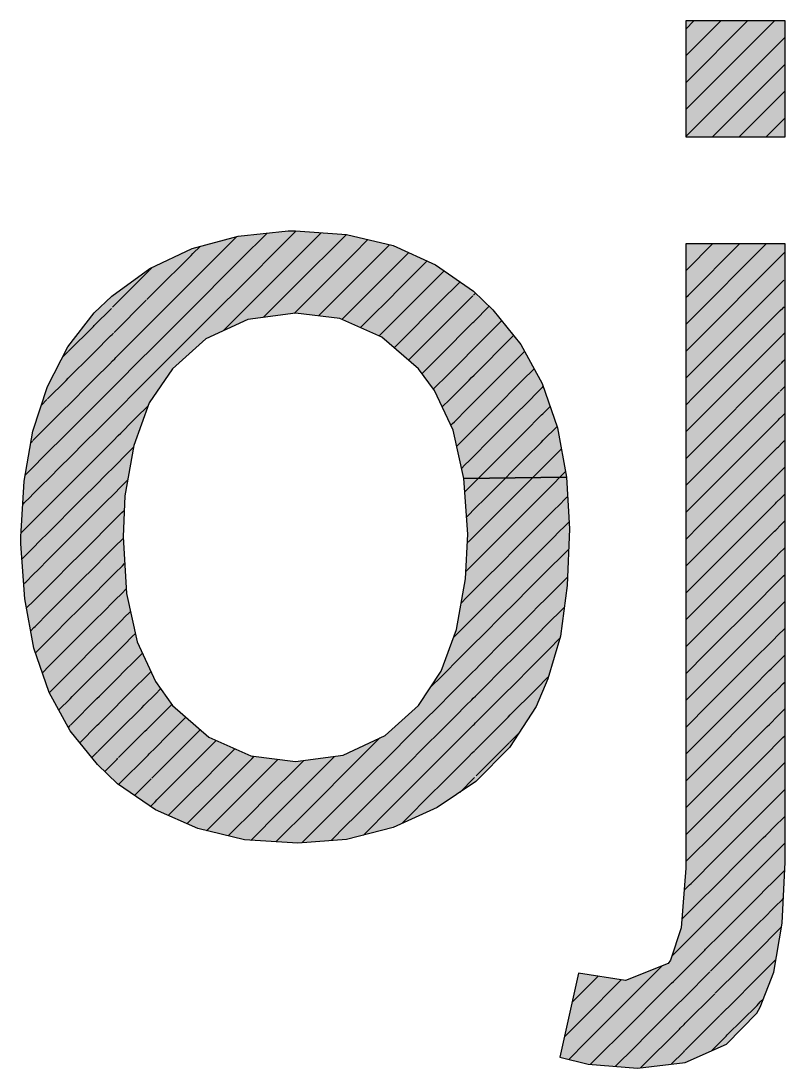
# Model space of a CAD drawing. Extents: x -15895 to 12929, y -2522 to 15173.
# Drawn here: x -8989.73 to -8979.67, y 11062.79 to 11076.58 of the extents above; entities that cross this region are included whole.
import ezdxf

# ---------------------------------------------------------------- set-up
doc = ezdxf.new("R2010")
doc.units = 0
doc.layers.add('MTH-CARIMBO-TXT1', color=1, linetype='Continuous')

msp = doc.modelspace()

# ---------------------------------------------------------------- linework, layer by layer
at = {"layer": 'MTH-CARIMBO-TXT1', "linetype": 'Continuous'}
for p, q in [((-8980.975, 11075.41), (-8979.807, 11076.577)), ((-8980.975, 11075.763), (-8980.161, 11076.577)), ((-8980.975, 11076.117), (-8980.515, 11076.577)), ((-8980.975, 11076.47), (-8980.868, 11076.577)), ((-8980.956, 11075.075), (-8979.667, 11076.364)), ((-8980.624, 11075.053), (-8979.667, 11076.01)), ((-8980.271, 11075.053), (-8979.667, 11075.656)), ((-8979.917, 11075.053), (-8979.667, 11075.303)), ((-8980.975, 11075.056), (-8980.956, 11075.075)), ((-8986.203, 11073.717), (-8986.115, 11073.805)), ((-8987.418, 11073.209), (-8986.886, 11073.741)), ((-8986.834, 11073.44), (-8986.489, 11073.785)), ((-8986.299, 11073.621), (-8986.203, 11073.717)), ((-8986.115, 11073.452), (-8985.776, 11073.79)), ((-8986.115, 11073.098), (-8985.445, 11073.768)), ((-8985.353, 11073.507), (-8985.16, 11073.699)), ((-8987.465, 11073.516), (-8987.371, 11073.609)), ((-8986.797, 11073.123), (-8986.299, 11073.621)), ((-8985.263, 11073.243), (-8984.876, 11073.63)), ((-8984.779, 11073.373), (-8984.626, 11073.526)), ((-8980.958, 11073.305), (-8980.622, 11073.641)), ((-8980.941, 11072.969), (-8980.269, 11073.641)), ((-8980.923, 11072.633), (-8979.915, 11073.641)), ((-8980.906, 11072.296), (-8979.676, 11073.527)), ((-8987.966, 11073.015), (-8987.489, 11073.491)), ((-8987.489, 11073.491), (-8987.465, 11073.516)), ((-8987.026, 11073.247), (-8986.834, 11073.44)), ((-8986.595, 11072.972), (-8986.174, 11073.392)), ((-8986.174, 11073.392), (-8986.115, 11073.452)), ((-8986.087, 11072.772), (-8985.473, 11073.386)), ((-8985.473, 11073.386), (-8985.353, 11073.507)), ((-8984.718, 11073.081), (-8984.383, 11073.416)), ((-8988.526, 11072.808), (-8988.037, 11073.297)), ((-8988.031, 11073.303), (-8987.997, 11073.338)), ((-8987.372, 11072.902), (-8987.026, 11073.247)), ((-8985.172, 11072.98), (-8984.872, 11073.28)), ((-8984.872, 11073.28), (-8984.779, 11073.373)), ((-8984.251, 11073.194), (-8984.157, 11073.288)), ((-8980.975, 11073.288), (-8980.958, 11073.305)), ((-8987.559, 11073.068), (-8987.418, 11073.209)), ((-8987.189, 11072.731), (-8986.797, 11073.123)), ((-8985.505, 11073.001), (-8985.263, 11073.243)), ((-8984.657, 11072.788), (-8984.307, 11073.139)), ((-8984.307, 11073.139), (-8984.271, 11073.174)), ((-8984.271, 11073.174), (-8984.251, 11073.194)), ((-8984.217, 11072.874), (-8983.948, 11073.144)), ((-8980.889, 11071.96), (-8979.704, 11073.145)), ((-8979.704, 11073.145), (-8979.685, 11073.164)), ((-8988.036, 11072.944), (-8987.966, 11073.015)), ((-8987.901, 11072.726), (-8987.559, 11073.068)), ((-8986.761, 11072.806), (-8986.595, 11072.972)), ((-8986.539, 11072.674), (-8986.145, 11073.068)), ((-8986.145, 11073.068), (-8986.115, 11073.098)), ((-8985.811, 11072.695), (-8985.505, 11073.001)), ((-8985.503, 11072.649), (-8985.172, 11072.98)), ((-8984.922, 11072.877), (-8984.718, 11073.081)), ((-8983.769, 11072.969), (-8983.743, 11072.995)), ((-8988.504, 11072.477), (-8988.081, 11072.9)), ((-8988.072, 11072.909), (-8988.036, 11072.944)), ((-8987.629, 11072.644), (-8987.372, 11072.902)), ((-8985.082, 11072.717), (-8984.922, 11072.877)), ((-8984.274, 11072.817), (-8984.217, 11072.874)), ((-8984.183, 11072.555), (-8983.778, 11072.96)), ((-8980.975, 11072.935), (-8980.941, 11072.969)), ((-8988.766, 11072.569), (-8988.54, 11072.794)), ((-8988.038, 11072.589), (-8987.901, 11072.726)), ((-8987.326, 11072.595), (-8987.189, 11072.731)), ((-8987.069, 11072.497), (-8986.761, 11072.806)), ((-8986.132, 11072.727), (-8986.116, 11072.743)), ((-8986.115, 11072.745), (-8986.087, 11072.772)), ((-8985.258, 11072.54), (-8985.082, 11072.717)), ((-8984.972, 11072.473), (-8984.657, 11072.788)), ((-8984.597, 11072.495), (-8984.376, 11072.716)), ((-8984.376, 11072.716), (-8984.274, 11072.817)), ((-8983.767, 11072.617), (-8983.563, 11072.821)), ((-8980.872, 11071.624), (-8979.732, 11072.764)), ((-8979.732, 11072.764), (-8979.699, 11072.797)), ((-8979.695, 11072.8), (-8979.68, 11072.815)), ((-8988.777, 11072.557), (-8988.766, 11072.569)), ((-8988.106, 11072.521), (-8988.038, 11072.589)), ((-8987.836, 11072.438), (-8987.629, 11072.644)), ((-8987.699, 11072.221), (-8987.326, 11072.595)), ((-8983.839, 11072.546), (-8983.791, 11072.594)), ((-8983.791, 11072.594), (-8983.779, 11072.606)), ((-8983.779, 11072.606), (-8983.767, 11072.617)), ((-8983.506, 11072.525), (-8983.4, 11072.631)), ((-8980.975, 11072.581), (-8980.923, 11072.633)), ((-8989.11, 11072.224), (-8988.777, 11072.557)), ((-8988.763, 11072.218), (-8988.551, 11072.43)), ((-8988.551, 11072.43), (-8988.529, 11072.451)), ((-8988.529, 11072.451), (-8988.512, 11072.468)), ((-8988.482, 11072.145), (-8988.124, 11072.503)), ((-8988.124, 11072.503), (-8988.106, 11072.521)), ((-8988.039, 11072.234), (-8987.836, 11072.438)), ((-8985.014, 11072.431), (-8984.992, 11072.453)), ((-8984.992, 11072.453), (-8984.972, 11072.473)), ((-8984.816, 11072.275), (-8984.597, 11072.495)), ((-8984.445, 11072.293), (-8984.278, 11072.46)), ((-8984.278, 11072.46), (-8984.183, 11072.555)), ((-8984.149, 11072.235), (-8983.839, 11072.546)), ((-8983.765, 11072.266), (-8983.525, 11072.506)), ((-8983.525, 11072.506), (-8983.506, 11072.525)), ((-8983.493, 11072.185), (-8983.242, 11072.435)), ((-8979.759, 11072.382), (-8979.712, 11072.43)), ((-8979.707, 11072.435), (-8979.686, 11072.456)), ((-8979.686, 11072.456), (-8979.672, 11072.47)), ((-8984.536, 11072.202), (-8984.445, 11072.293)), ((-8980.975, 11072.228), (-8980.906, 11072.296)), ((-8980.855, 11071.287), (-8979.759, 11072.382)), ((-8989.18, 11072.155), (-8989.114, 11072.22)), ((-8989.108, 11071.873), (-8988.799, 11072.182)), ((-8988.799, 11072.182), (-8988.763, 11072.218)), ((-8988.496, 11072.131), (-8988.482, 11072.145)), ((-8988.141, 11072.132), (-8988.039, 11072.234)), ((-8988.041, 11071.879), (-8987.77, 11072.15)), ((-8987.77, 11072.15), (-8987.699, 11072.221)), ((-8984.626, 11072.112), (-8984.536, 11072.202)), ((-8984.281, 11072.104), (-8984.149, 11072.235)), ((-8983.9, 11072.131), (-8983.81, 11072.221)), ((-8983.81, 11072.221), (-8983.787, 11072.244)), ((-8983.787, 11072.244), (-8983.765, 11072.266)), ((-8983.538, 11072.14), (-8983.493, 11072.185)), ((-8983.48, 11071.844), (-8983.153, 11072.171)), ((-8983.153, 11072.171), (-8983.143, 11072.181)), ((-8983.143, 11072.181), (-8983.098, 11072.226)), ((-8988.76, 11071.867), (-8988.562, 11072.065)), ((-8988.562, 11072.065), (-8988.525, 11072.102)), ((-8988.525, 11072.102), (-8988.496, 11072.131)), ((-8988.461, 11071.813), (-8988.168, 11072.106)), ((-8988.168, 11072.106), (-8988.141, 11072.132)), ((-8984.448, 11071.936), (-8984.281, 11072.104)), ((-8984.115, 11071.916), (-8983.9, 11072.131)), ((-8983.764, 11071.914), (-8983.538, 11072.14)), ((-8979.787, 11072.001), (-8979.726, 11072.063)), ((-8979.719, 11072.069), (-8979.692, 11072.097)), ((-8979.692, 11072.097), (-8979.674, 11072.115)), ((-8989.135, 11071.846), (-8989.108, 11071.873)), ((-8988.176, 11071.744), (-8988.041, 11071.879)), ((-8984.284, 11071.747), (-8984.115, 11071.916)), ((-8983.829, 11071.848), (-8983.796, 11071.882)), ((-8983.796, 11071.882), (-8983.764, 11071.914)), ((-8983.129, 11071.842), (-8982.972, 11071.998)), ((-8980.975, 11071.874), (-8980.889, 11071.96)), ((-8980.837, 11070.951), (-8979.787, 11072.001)), ((-8989.379, 11071.602), (-8989.135, 11071.846)), ((-8989.106, 11071.521), (-8988.82, 11071.807)), ((-8988.82, 11071.807), (-8988.76, 11071.867)), ((-8988.573, 11071.7), (-8988.521, 11071.752)), ((-8988.521, 11071.752), (-8988.481, 11071.793)), ((-8988.481, 11071.793), (-8988.461, 11071.813)), ((-8988.212, 11071.708), (-8988.176, 11071.744)), ((-8984.298, 11071.733), (-8984.284, 11071.747)), ((-8983.961, 11071.717), (-8983.829, 11071.848)), ((-8983.762, 11071.562), (-8983.551, 11071.773)), ((-8983.551, 11071.773), (-8983.48, 11071.844)), ((-8983.467, 11071.503), (-8983.163, 11071.807)), ((-8983.163, 11071.807), (-8983.129, 11071.842)), ((-8983.114, 11071.502), (-8982.866, 11071.751)), ((-8982.864, 11071.753), (-8982.852, 11071.765)), ((-8979.731, 11071.704), (-8979.697, 11071.738)), ((-8979.697, 11071.738), (-8979.675, 11071.759)), ((-8988.758, 11071.516), (-8988.573, 11071.7)), ((-8988.439, 11071.481), (-8988.212, 11071.708)), ((-8984.182, 11071.496), (-8984.081, 11071.596)), ((-8984.081, 11071.596), (-8983.961, 11071.717)), ((-8980.975, 11071.521), (-8980.872, 11071.624)), ((-8980.82, 11070.614), (-8979.815, 11071.62)), ((-8979.815, 11071.62), (-8979.739, 11071.696)), ((-8989.46, 11071.52), (-8989.389, 11071.592)), ((-8989.377, 11071.251), (-8989.155, 11071.472)), ((-8989.155, 11071.472), (-8989.106, 11071.521)), ((-8988.841, 11071.432), (-8988.758, 11071.516)), ((-8988.517, 11071.403), (-8988.465, 11071.455)), ((-8988.465, 11071.455), (-8988.439, 11071.481)), ((-8988.211, 11071.355), (-8988.056, 11071.51)), ((-8984.021, 11071.302), (-8983.849, 11071.475)), ((-8983.849, 11071.475), (-8983.804, 11071.52)), ((-8983.804, 11071.52), (-8983.762, 11071.562)), ((-8983.564, 11071.406), (-8983.467, 11071.503)), ((-8983.174, 11071.443), (-8983.114, 11071.502)), ((-8982.857, 11071.406), (-8982.761, 11071.502)), ((-8989.104, 11071.17), (-8988.841, 11071.432)), ((-8988.755, 11071.165), (-8988.584, 11071.336)), ((-8988.584, 11071.336), (-8988.517, 11071.403)), ((-8988.255, 11071.311), (-8988.211, 11071.355)), ((-8983.761, 11071.21), (-8983.564, 11071.406)), ((-8983.454, 11071.162), (-8983.174, 11071.443)), ((-8983.1, 11071.163), (-8982.873, 11071.39)), ((-8982.873, 11071.39), (-8982.857, 11071.406)), ((-8979.843, 11071.238), (-8979.753, 11071.328)), ((-8979.753, 11071.328), (-8979.743, 11071.338)), ((-8979.743, 11071.338), (-8979.703, 11071.379)), ((-8979.703, 11071.379), (-8979.677, 11071.404)), ((-8989.573, 11071.054), (-8989.408, 11071.219)), ((-8989.408, 11071.219), (-8989.377, 11071.251)), ((-8988.417, 11071.149), (-8988.255, 11071.311)), ((-8984.068, 11071.255), (-8984.047, 11071.277)), ((-8984.047, 11071.277), (-8984.021, 11071.302)), ((-8983.812, 11071.158), (-8983.761, 11071.21)), ((-8982.851, 11071.059), (-8982.67, 11071.24)), ((-8980.975, 11071.167), (-8980.855, 11071.287)), ((-8980.803, 11070.278), (-8979.843, 11071.238)), ((-8989.599, 11071.028), (-8989.58, 11071.047)), ((-8989.375, 11070.899), (-8989.175, 11071.099)), ((-8989.175, 11071.099), (-8989.104, 11071.17)), ((-8989.102, 11070.818), (-8988.863, 11071.057)), ((-8988.863, 11071.057), (-8988.755, 11071.165)), ((-8988.595, 11070.971), (-8988.513, 11071.053)), ((-8988.513, 11071.053), (-8988.449, 11071.118)), ((-8988.449, 11071.118), (-8988.417, 11071.149)), ((-8983.991, 11070.98), (-8983.868, 11071.103)), ((-8983.868, 11071.103), (-8983.812, 11071.158)), ((-8983.578, 11071.039), (-8983.454, 11071.162)), ((-8983.441, 11070.822), (-8983.184, 11071.079)), ((-8983.184, 11071.079), (-8983.1, 11071.163)), ((-8982.88, 11071.03), (-8982.851, 11071.059)), ((-8979.708, 11071.019), (-8979.678, 11071.049)), ((-8979.678, 11071.049), (-8979.667, 11071.06)), ((-8988.752, 11070.814), (-8988.595, 11070.971)), ((-8988.396, 11070.817), (-8988.299, 11070.914)), ((-8988.299, 11070.914), (-8988.248, 11070.965)), ((-8983.759, 11070.858), (-8983.578, 11071.039)), ((-8983.086, 11070.824), (-8982.88, 11071.03)), ((-8982.659, 11070.897), (-8982.612, 11070.944)), ((-8980.975, 11070.813), (-8980.837, 11070.951)), ((-8979.871, 11070.857), (-8979.766, 11070.961)), ((-8979.766, 11070.961), (-8979.755, 11070.973)), ((-8979.755, 11070.973), (-8979.708, 11071.019)), ((-8989.571, 11070.702), (-8989.427, 11070.846)), ((-8989.427, 11070.846), (-8989.375, 11070.899)), ((-8989.195, 11070.725), (-8989.102, 11070.818)), ((-8988.884, 11070.683), (-8988.752, 11070.814)), ((-8988.509, 11070.704), (-8988.433, 11070.78)), ((-8988.433, 11070.78), (-8988.396, 11070.817)), ((-8983.887, 11070.73), (-8983.821, 11070.796)), ((-8983.821, 11070.796), (-8983.759, 11070.858)), ((-8983.591, 11070.672), (-8983.441, 11070.822)), ((-8983.194, 11070.716), (-8983.086, 11070.824)), ((-8982.844, 11070.712), (-8982.676, 11070.88)), ((-8982.676, 11070.88), (-8982.659, 11070.897)), ((-8980.786, 11069.942), (-8979.871, 11070.857)), ((-8989.672, 11070.602), (-8989.597, 11070.676)), ((-8989.597, 11070.676), (-8989.571, 11070.702)), ((-8989.373, 11070.547), (-8989.195, 11070.725)), ((-8989.1, 11070.467), (-8988.884, 11070.683)), ((-8988.606, 11070.607), (-8988.509, 11070.704)), ((-8983.926, 11070.691), (-8983.887, 11070.73)), ((-8983.757, 11070.506), (-8983.591, 11070.672)), ((-8983.429, 11070.481), (-8983.194, 11070.716)), ((-8983.071, 11070.485), (-8982.887, 11070.669)), ((-8982.887, 11070.669), (-8982.844, 11070.712)), ((-8982.654, 11070.548), (-8982.557, 11070.645)), ((-8979.767, 11070.607), (-8979.714, 11070.66)), ((-8979.714, 11070.66), (-8979.68, 11070.694)), ((-8979.68, 11070.694), (-8979.667, 11070.707)), ((-8989.447, 11070.473), (-8989.373, 11070.547)), ((-8988.75, 11070.463), (-8988.606, 11070.607)), ((-8988.374, 11070.485), (-8988.342, 11070.517)), ((-8988.342, 11070.517), (-8988.326, 11070.534)), ((-8983.829, 11070.434), (-8983.757, 11070.506)), ((-8982.837, 11070.365), (-8982.691, 11070.512)), ((-8982.691, 11070.512), (-8982.654, 11070.548)), ((-8980.975, 11070.46), (-8980.82, 11070.614)), ((-8979.899, 11070.475), (-8979.78, 11070.594)), ((-8979.78, 11070.594), (-8979.767, 11070.607)), ((-8989.569, 11070.351), (-8989.447, 11070.473)), ((-8989.216, 11070.351), (-8989.1, 11070.467)), ((-8988.905, 11070.308), (-8988.75, 11070.463)), ((-8988.618, 11070.242), (-8988.505, 11070.354)), ((-8988.505, 11070.354), (-8988.417, 11070.443)), ((-8988.417, 11070.443), (-8988.374, 11070.485)), ((-8983.883, 11070.38), (-8983.829, 11070.434)), ((-8983.604, 11070.306), (-8983.429, 11070.481)), ((-8983.204, 11070.352), (-8983.071, 11070.485)), ((-8982.894, 11070.309), (-8982.837, 11070.365)), ((-8980.769, 11069.605), (-8979.899, 11070.475)), ((-8979.681, 11070.339), (-8979.667, 11070.353)), ((-8989.702, 11070.218), (-8989.684, 11070.236)), ((-8989.684, 11070.236), (-8989.615, 11070.305)), ((-8989.615, 11070.305), (-8989.569, 11070.351)), ((-8989.371, 11070.196), (-8989.216, 11070.351)), ((-8989.098, 11070.115), (-8988.905, 11070.308)), ((-8988.747, 11070.112), (-8988.618, 11070.242)), ((-8983.756, 11070.154), (-8983.604, 11070.306)), ((-8983.416, 11070.14), (-8983.204, 11070.352)), ((-8983.057, 11070.146), (-8982.894, 11070.309)), ((-8982.649, 11070.2), (-8982.555, 11070.294)), ((-8982.555, 11070.294), (-8982.542, 11070.307)), ((-8982.542, 11070.307), (-8982.53, 11070.319)), ((-8980.975, 11070.106), (-8980.803, 11070.278)), ((-8979.927, 11070.094), (-8979.793, 11070.227)), ((-8979.793, 11070.227), (-8979.779, 11070.242)), ((-8979.779, 11070.242), (-8979.72, 11070.301)), ((-8979.72, 11070.301), (-8979.681, 11070.339)), ((-8989.568, 11069.999), (-8989.466, 11070.1)), ((-8989.466, 11070.1), (-8989.371, 11070.196)), ((-8989.236, 11069.977), (-8989.098, 11070.115)), ((-8988.927, 11069.933), (-8988.747, 11070.112)), ((-8988.501, 11070.005), (-8988.401, 11070.105)), ((-8988.401, 11070.105), (-8988.371, 11070.134)), ((-8983.838, 11070.072), (-8983.756, 11070.154)), ((-8983.617, 11069.939), (-8983.416, 11070.14)), ((-8983.215, 11069.988), (-8983.057, 11070.146)), ((-8982.831, 11070.018), (-8982.705, 11070.144)), ((-8982.705, 11070.144), (-8982.649, 11070.2)), ((-8980.752, 11069.269), (-8979.927, 11070.094)), ((-8989.633, 11069.934), (-8989.568, 11069.999)), ((-8989.369, 11069.844), (-8989.236, 11069.977)), ((-8988.629, 11069.877), (-8988.501, 11070.005)), ((-8983.86, 11070.05), (-8983.838, 11070.072)), ((-8983.754, 11069.802), (-8983.617, 11069.939)), ((-8983.403, 11069.8), (-8983.215, 11069.988)), ((-8983.043, 11069.806), (-8982.901, 11069.948)), ((-8982.901, 11069.948), (-8982.831, 11070.018)), ((-8982.569, 11069.926), (-8982.541, 11069.955)), ((-8982.541, 11069.955), (-8982.511, 11069.984)), ((-8980.975, 11069.753), (-8980.786, 11069.942)), ((-8979.791, 11069.876), (-8979.725, 11069.942)), ((-8979.725, 11069.942), (-8979.683, 11069.984)), ((-8979.683, 11069.984), (-8979.667, 11070)), ((-8989.723, 11069.844), (-8989.683, 11069.884)), ((-8989.683, 11069.884), (-8989.633, 11069.934)), ((-8989.486, 11069.727), (-8989.369, 11069.844)), ((-8989.096, 11069.764), (-8988.927, 11069.933)), ((-8988.744, 11069.761), (-8988.629, 11069.877)), ((-8983.84, 11069.716), (-8983.754, 11069.802)), ((-8983.225, 11069.624), (-8983.043, 11069.806)), ((-8982.719, 11069.777), (-8982.645, 11069.851)), ((-8982.645, 11069.851), (-8982.569, 11069.926)), ((-8979.954, 11069.713), (-8979.807, 11069.86)), ((-8979.807, 11069.86), (-8979.791, 11069.876)), ((-8989.566, 11069.647), (-8989.486, 11069.727)), ((-8989.256, 11069.603), (-8989.096, 11069.764)), ((-8988.948, 11069.558), (-8988.744, 11069.761)), ((-8988.497, 11069.655), (-8988.386, 11069.766)), ((-8983.631, 11069.572), (-8983.403, 11069.8)), ((-8982.908, 11069.588), (-8982.824, 11069.671)), ((-8982.824, 11069.671), (-8982.719, 11069.777)), ((-8980.734, 11068.933), (-8979.954, 11069.713)), ((-8989.716, 11069.497), (-8989.681, 11069.532)), ((-8989.681, 11069.532), (-8989.65, 11069.563)), ((-8989.65, 11069.563), (-8989.566, 11069.647)), ((-8989.367, 11069.493), (-8989.256, 11069.603)), ((-8989.094, 11069.412), (-8988.948, 11069.558)), ((-8988.64, 11069.513), (-8988.497, 11069.655)), ((-8983.752, 11069.45), (-8983.631, 11069.572)), ((-8983.39, 11069.459), (-8983.225, 11069.624)), ((-8983.028, 11069.467), (-8982.908, 11069.588)), ((-8982.64, 11069.502), (-8982.583, 11069.558)), ((-8982.583, 11069.558), (-8982.539, 11069.603)), ((-8982.539, 11069.603), (-8982.517, 11069.625)), ((-8980.975, 11069.399), (-8980.769, 11069.605)), ((-8979.803, 11069.511), (-8979.731, 11069.583)), ((-8979.731, 11069.583), (-8979.684, 11069.629)), ((-8979.684, 11069.629), (-8979.667, 11069.646)), ((-8989.505, 11069.354), (-8989.367, 11069.493)), ((-8989.276, 11069.229), (-8989.094, 11069.412)), ((-8988.969, 11069.183), (-8988.742, 11069.41)), ((-8988.742, 11069.41), (-8988.64, 11069.513)), ((-8988.493, 11069.306), (-8988.395, 11069.404)), ((-8988.395, 11069.404), (-8988.365, 11069.434)), ((-8983.829, 11069.373), (-8983.752, 11069.45)), ((-8983.644, 11069.205), (-8983.39, 11069.459)), ((-8983.235, 11069.26), (-8983.028, 11069.467)), ((-8982.817, 11069.325), (-8982.733, 11069.409)), ((-8982.733, 11069.409), (-8982.64, 11069.502)), ((-8979.982, 11069.331), (-8979.821, 11069.493)), ((-8979.821, 11069.493), (-8979.803, 11069.511)), ((-8989.668, 11069.191), (-8989.564, 11069.295)), ((-8989.564, 11069.295), (-8989.505, 11069.354)), ((-8988.651, 11069.148), (-8988.493, 11069.306)), ((-8983.868, 11069.334), (-8983.829, 11069.373)), ((-8983.377, 11069.118), (-8983.235, 11069.26)), ((-8982.915, 11069.227), (-8982.817, 11069.325)), ((-8982.598, 11069.19), (-8982.537, 11069.252)), ((-8980.975, 11069.046), (-8980.752, 11069.269)), ((-8980.717, 11068.596), (-8979.982, 11069.331)), ((-8979.736, 11069.224), (-8979.686, 11069.274)), ((-8979.686, 11069.274), (-8979.667, 11069.292)), ((-8989.692, 11069.167), (-8989.679, 11069.18)), ((-8989.679, 11069.18), (-8989.668, 11069.191)), ((-8989.524, 11068.981), (-8989.365, 11069.141)), ((-8989.365, 11069.141), (-8989.276, 11069.229)), ((-8989.092, 11069.061), (-8988.969, 11069.183)), ((-8988.739, 11069.06), (-8988.651, 11069.148)), ((-8983.751, 11069.098), (-8983.644, 11069.205)), ((-8983.657, 11068.838), (-8983.377, 11069.118)), ((-8983.245, 11068.897), (-8983.014, 11069.128)), ((-8983.014, 11069.128), (-8982.915, 11069.227)), ((-8982.747, 11069.041), (-8982.635, 11069.153)), ((-8982.635, 11069.153), (-8982.598, 11069.19)), ((-8980.01, 11068.95), (-8979.834, 11069.126)), ((-8979.834, 11069.126), (-8979.815, 11069.145)), ((-8979.815, 11069.145), (-8979.736, 11069.224)), ((-8989.562, 11068.944), (-8989.524, 11068.981)), ((-8989.297, 11068.856), (-8989.092, 11069.061)), ((-8988.991, 11068.808), (-8988.739, 11069.06)), ((-8988.489, 11068.956), (-8988.403, 11069.042)), ((-8988.403, 11069.042), (-8988.345, 11069.1)), ((-8983.93, 11068.919), (-8983.861, 11068.988)), ((-8983.861, 11068.988), (-8983.818, 11069.031)), ((-8983.818, 11069.031), (-8983.751, 11069.098)), ((-8982.922, 11068.867), (-8982.811, 11068.978)), ((-8982.811, 11068.978), (-8982.747, 11069.041)), ((-8989.656, 11068.85), (-8989.562, 11068.944)), ((-8989.363, 11068.789), (-8989.297, 11068.856)), ((-8988.662, 11068.783), (-8988.489, 11068.956)), ((-8983.749, 11068.746), (-8983.657, 11068.838)), ((-8983.365, 11068.777), (-8983.245, 11068.897)), ((-8982.999, 11068.789), (-8982.922, 11068.867)), ((-8982.612, 11068.822), (-8982.574, 11068.86)), ((-8980.975, 11068.692), (-8980.734, 11068.933)), ((-8980.7, 11068.26), (-8980.01, 11068.95)), ((-8979.826, 11068.78), (-8979.742, 11068.864)), ((-8979.742, 11068.864), (-8979.687, 11068.919)), ((-8979.687, 11068.919), (-8979.667, 11068.939)), ((-8989.544, 11068.608), (-8989.363, 11068.789)), ((-8989.317, 11068.482), (-8989.089, 11068.709)), ((-8989.089, 11068.709), (-8988.991, 11068.808)), ((-8989.012, 11068.433), (-8988.737, 11068.709)), ((-8988.737, 11068.709), (-8988.662, 11068.783)), ((-8988.411, 11068.68), (-8988.356, 11068.736)), ((-8988.356, 11068.736), (-8988.307, 11068.785)), ((-8988.307, 11068.785), (-8988.288, 11068.803)), ((-8983.807, 11068.688), (-8983.749, 11068.746)), ((-8983.67, 11068.472), (-8983.365, 11068.777)), ((-8983.256, 11068.533), (-8982.999, 11068.789)), ((-8982.761, 11068.674), (-8982.63, 11068.804)), ((-8982.63, 11068.804), (-8982.612, 11068.822)), ((-8980.038, 11068.568), (-8979.848, 11068.759)), ((-8979.848, 11068.759), (-8979.826, 11068.78)), ((-8989.601, 11068.551), (-8989.56, 11068.592)), ((-8989.56, 11068.592), (-8989.544, 11068.608)), ((-8988.673, 11068.419), (-8988.485, 11068.607)), ((-8988.485, 11068.607), (-8988.411, 11068.68)), ((-8983.986, 11068.51), (-8983.844, 11068.651)), ((-8983.844, 11068.651), (-8983.807, 11068.688)), ((-8982.929, 11068.506), (-8982.804, 11068.631)), ((-8982.804, 11068.631), (-8982.761, 11068.674)), ((-8980.975, 11068.339), (-8980.717, 11068.596)), ((-8980.683, 11067.923), (-8980.038, 11068.568)), ((-8979.748, 11068.505), (-8979.689, 11068.564)), ((-8979.689, 11068.564), (-8979.667, 11068.585)), ((-8989.538, 11068.261), (-8989.361, 11068.438)), ((-8989.361, 11068.438), (-8989.317, 11068.482)), ((-8989.087, 11068.358), (-8989.012, 11068.433)), ((-8988.373, 11068.365), (-8988.265, 11068.473)), ((-8988.265, 11068.473), (-8988.224, 11068.514)), ((-8984.031, 11068.464), (-8983.986, 11068.51)), ((-8983.748, 11068.394), (-8983.67, 11068.472)), ((-8983.684, 11068.105), (-8983.352, 11068.437)), ((-8983.352, 11068.437), (-8983.256, 11068.533)), ((-8983.266, 11068.169), (-8982.985, 11068.45)), ((-8982.985, 11068.45), (-8982.929, 11068.506)), ((-8982.775, 11068.306), (-8982.636, 11068.446)), ((-8979.838, 11068.414), (-8979.748, 11068.505)), ((-8989.337, 11068.108), (-8989.087, 11068.358)), ((-8989.034, 11068.058), (-8988.734, 11068.358)), ((-8988.734, 11068.358), (-8988.673, 11068.419)), ((-8988.481, 11068.257), (-8988.42, 11068.318)), ((-8988.42, 11068.318), (-8988.373, 11068.365)), ((-8983.946, 11068.196), (-8983.827, 11068.315)), ((-8983.827, 11068.315), (-8983.796, 11068.346)), ((-8983.796, 11068.346), (-8983.748, 11068.394)), ((-8982.797, 11068.284), (-8982.775, 11068.306)), ((-8980.066, 11068.187), (-8979.861, 11068.392)), ((-8979.861, 11068.392), (-8979.838, 11068.414)), ((-8988.684, 11068.054), (-8988.481, 11068.257)), ((-8988.391, 11067.994), (-8988.224, 11068.161)), ((-8988.224, 11068.161), (-8988.178, 11068.207)), ((-8988.178, 11068.207), (-8988.131, 11068.254)), ((-8984.178, 11067.963), (-8983.946, 11068.196)), ((-8983.339, 11068.096), (-8983.266, 11068.169)), ((-8982.936, 11068.146), (-8982.797, 11068.284)), ((-8980.975, 11067.985), (-8980.7, 11068.26)), ((-8980.666, 11067.587), (-8980.066, 11068.187)), ((-8979.753, 11068.146), (-8979.69, 11068.209)), ((-8979.69, 11068.209), (-8979.667, 11068.232)), ((-8989.447, 11067.998), (-8989.359, 11068.086)), ((-8989.359, 11068.086), (-8989.337, 11068.108)), ((-8989.085, 11068.006), (-8989.034, 11068.058)), ((-8988.731, 11068.007), (-8988.684, 11068.054)), ((-8988.143, 11067.888), (-8988.02, 11068.011)), ((-8983.785, 11068.003), (-8983.746, 11068.042)), ((-8983.746, 11068.042), (-8983.684, 11068.105)), ((-8983.697, 11067.738), (-8983.339, 11068.096)), ((-8983.276, 11067.805), (-8982.971, 11068.11)), ((-8982.971, 11068.11), (-8982.936, 11068.146)), ((-8980.094, 11067.806), (-8979.875, 11068.025)), ((-8979.875, 11068.025), (-8979.85, 11068.049)), ((-8979.85, 11068.049), (-8979.753, 11068.146)), ((-8989.355, 11067.736), (-8989.085, 11068.006)), ((-8989.055, 11067.683), (-8988.731, 11068.007)), ((-8988.695, 11067.69), (-8988.477, 11067.908)), ((-8988.477, 11067.908), (-8988.428, 11067.957)), ((-8988.428, 11067.957), (-8988.391, 11067.994)), ((-8988.182, 11067.849), (-8988.143, 11067.888)), ((-8984.332, 11067.81), (-8984.197, 11067.945)), ((-8984.197, 11067.945), (-8984.178, 11067.963)), ((-8984.094, 11067.695), (-8983.906, 11067.882)), ((-8983.906, 11067.882), (-8983.81, 11067.978)), ((-8983.81, 11067.978), (-8983.785, 11068.003)), ((-8982.943, 11067.785), (-8982.791, 11067.937)), ((-8980.975, 11067.632), (-8980.683, 11067.923)), ((-8979.692, 11067.854), (-8979.667, 11067.878)), ((-8988.409, 11067.622), (-8988.182, 11067.849)), ((-8987.96, 11067.717), (-8987.892, 11067.786)), ((-8983.744, 11067.691), (-8983.697, 11067.738)), ((-8983.71, 11067.371), (-8983.326, 11067.755)), ((-8983.326, 11067.755), (-8983.276, 11067.805)), ((-8983.286, 11067.441), (-8982.956, 11067.771)), ((-8982.956, 11067.771), (-8982.943, 11067.785)), ((-8980.649, 11067.251), (-8980.094, 11067.806)), ((-8979.862, 11067.683), (-8979.759, 11067.787)), ((-8979.759, 11067.787), (-8979.692, 11067.854)), ((-8989.231, 11067.507), (-8989.083, 11067.655)), ((-8989.083, 11067.655), (-8989.055, 11067.683)), ((-8989.076, 11067.308), (-8988.729, 11067.656)), ((-8988.729, 11067.656), (-8988.695, 11067.69)), ((-8988.436, 11067.595), (-8988.409, 11067.622)), ((-8988.109, 11067.569), (-8987.96, 11067.717)), ((-8984.207, 11067.581), (-8984.094, 11067.695)), ((-8983.866, 11067.569), (-8983.793, 11067.642)), ((-8983.793, 11067.642), (-8983.774, 11067.661)), ((-8983.774, 11067.661), (-8983.744, 11067.691)), ((-8980.122, 11067.424), (-8979.888, 11067.657)), ((-8979.888, 11067.657), (-8979.862, 11067.683)), ((-8988.706, 11067.325), (-8988.473, 11067.558)), ((-8988.473, 11067.558), (-8988.436, 11067.595)), ((-8988.426, 11067.251), (-8988.14, 11067.537)), ((-8988.14, 11067.537), (-8988.109, 11067.569)), ((-8987.96, 11067.364), (-8987.745, 11067.579)), ((-8984.451, 11067.337), (-8984.207, 11067.581)), ((-8984.009, 11067.426), (-8983.866, 11067.569)), ((-8980.975, 11067.278), (-8980.666, 11067.587)), ((-8979.764, 11067.428), (-8979.693, 11067.499)), ((-8979.693, 11067.499), (-8979.667, 11067.525)), ((-8988.726, 11067.305), (-8988.706, 11067.325)), ((-8988.074, 11067.25), (-8987.96, 11067.364)), ((-8987.679, 11067.292), (-8987.558, 11067.412)), ((-8984.566, 11067.223), (-8984.451, 11067.337)), ((-8984.218, 11067.217), (-8984.009, 11067.426)), ((-8983.763, 11067.318), (-8983.743, 11067.339)), ((-8983.743, 11067.339), (-8983.71, 11067.371)), ((-8983.723, 11067.004), (-8983.313, 11067.414)), ((-8983.313, 11067.414), (-8983.286, 11067.441)), ((-8980.631, 11066.914), (-8980.122, 11067.424)), ((-8979.874, 11067.318), (-8979.764, 11067.428)), ((-8989.106, 11067.278), (-8989.081, 11067.303)), ((-8988.955, 11067.076), (-8988.726, 11067.305)), ((-8988.717, 11066.96), (-8988.468, 11067.209)), ((-8988.468, 11067.209), (-8988.445, 11067.233)), ((-8988.445, 11067.233), (-8988.426, 11067.251)), ((-8988.444, 11066.88), (-8988.098, 11067.226)), ((-8988.098, 11067.226), (-8988.074, 11067.25)), ((-8987.801, 11067.17), (-8987.679, 11067.292)), ((-8987.618, 11066.999), (-8987.37, 11067.247)), ((-8984.909, 11066.879), (-8984.566, 11067.223)), ((-8984.397, 11067.038), (-8984.218, 11067.217)), ((-8983.925, 11067.157), (-8983.826, 11067.255)), ((-8983.826, 11067.255), (-8983.776, 11067.305)), ((-8983.776, 11067.305), (-8983.763, 11067.318)), ((-8983.296, 11067.078), (-8983.183, 11067.191)), ((-8980.975, 11066.924), (-8980.649, 11067.251)), ((-8980.149, 11067.043), (-8979.902, 11067.29)), ((-8979.902, 11067.29), (-8979.874, 11067.318)), ((-8987.96, 11067.01), (-8987.801, 11067.17)), ((-8987.221, 11067.042), (-8987.159, 11067.105)), ((-8985.477, 11066.665), (-8985.003, 11067.139)), ((-8984.229, 11066.853), (-8983.925, 11067.157)), ((-8983.736, 11066.638), (-8983.301, 11067.074)), ((-8979.886, 11066.952), (-8979.77, 11067.069)), ((-8979.77, 11067.069), (-8979.695, 11067.144)), ((-8979.695, 11067.144), (-8979.667, 11067.171)), ((-8988.796, 11066.881), (-8988.723, 11066.954)), ((-8988.445, 11066.525), (-8988.057, 11066.914)), ((-8988.057, 11066.914), (-8988.04, 11066.93)), ((-8988.04, 11066.93), (-8987.96, 11067.01)), ((-8987.87, 11066.747), (-8987.618, 11066.999)), ((-8987.557, 11066.706), (-8987.277, 11066.986)), ((-8987.277, 11066.986), (-8987.221, 11067.042)), ((-8987.129, 11066.78), (-8986.914, 11066.996)), ((-8984.659, 11066.775), (-8984.397, 11067.038)), ((-8983.84, 11066.888), (-8983.787, 11066.941)), ((-8983.787, 11066.941), (-8983.759, 11066.968)), ((-8983.752, 11066.975), (-8983.741, 11066.987)), ((-8983.741, 11066.987), (-8983.723, 11067.004)), ((-8980.975, 11066.571), (-8980.631, 11066.914)), ((-8980.614, 11066.578), (-8980.149, 11067.043)), ((-8980.177, 11066.661), (-8979.915, 11066.923)), ((-8979.915, 11066.923), (-8979.886, 11066.952)), ((-8988.626, 11066.697), (-8988.464, 11066.859)), ((-8988.464, 11066.859), (-8988.453, 11066.871)), ((-8987.324, 11066.585), (-8987.129, 11066.78)), ((-8987.038, 11066.518), (-8986.709, 11066.847)), ((-8986.709, 11066.847), (-8986.687, 11066.869)), ((-8986.687, 11066.869), (-8986.659, 11066.897)), ((-8986.563, 11066.639), (-8986.346, 11066.857)), ((-8986.112, 11066.737), (-8986.007, 11066.842)), ((-8986.103, 11066.393), (-8985.6, 11066.895)), ((-8985.122, 11066.666), (-8984.909, 11066.879)), ((-8984.881, 11066.554), (-8984.659, 11066.775)), ((-8984.342, 11066.739), (-8984.229, 11066.853)), ((-8984.239, 11066.488), (-8983.84, 11066.888)), ((-8979.776, 11066.71), (-8979.696, 11066.789)), ((-8979.696, 11066.789), (-8979.667, 11066.818)), ((-8988.005, 11066.611), (-8987.96, 11066.657)), ((-8987.96, 11066.657), (-8987.87, 11066.747)), ((-8987.939, 11066.325), (-8987.557, 11066.706)), ((-8986.737, 11066.465), (-8986.563, 11066.639)), ((-8986.439, 11066.41), (-8986.112, 11066.737)), ((-8985.759, 11066.382), (-8985.477, 11066.665)), ((-8985.464, 11066.325), (-8985.122, 11066.666)), ((-8984.753, 11066.328), (-8984.342, 11066.739)), ((-8980.597, 11066.242), (-8980.177, 11066.661)), ((-8979.898, 11066.587), (-8979.776, 11066.71)), ((-8988.235, 11066.382), (-8988.015, 11066.602)), ((-8987.497, 11066.413), (-8987.324, 11066.585)), ((-8987.372, 11066.184), (-8987.038, 11066.518)), ((-8985.331, 11066.104), (-8984.881, 11066.554)), ((-8983.952, 11066.422), (-8983.756, 11066.619)), ((-8980.975, 11066.217), (-8980.614, 11066.578)), ((-8980.205, 11066.28), (-8979.929, 11066.556)), ((-8979.929, 11066.556), (-8979.898, 11066.587)), ((-8987.791, 11066.118), (-8987.497, 11066.413)), ((-8986.947, 11066.256), (-8986.737, 11066.465)), ((-8986.766, 11066.083), (-8986.439, 11066.41)), ((-8986.316, 11066.18), (-8986.103, 11066.393)), ((-8986.093, 11066.049), (-8985.759, 11066.382)), ((-8984.715, 11066.013), (-8984.287, 11066.441)), ((-8984.287, 11066.441), (-8984.239, 11066.488)), ((-8979.781, 11066.35), (-8979.698, 11066.434)), ((-8979.698, 11066.434), (-8979.667, 11066.464)), ((-8988.026, 11066.238), (-8987.973, 11066.29)), ((-8987.971, 11066.292), (-8987.96, 11066.303)), ((-8987.96, 11066.303), (-8987.939, 11066.325)), ((-8987.285, 11065.918), (-8986.947, 11066.256)), ((-8986.032, 11065.756), (-8985.464, 11066.325)), ((-8985.22, 11065.861), (-8984.853, 11066.228)), ((-8984.853, 11066.228), (-8984.753, 11066.328)), ((-8980.975, 11065.864), (-8980.597, 11066.242)), ((-8980.58, 11065.905), (-8980.205, 11066.28)), ((-8979.942, 11066.189), (-8979.91, 11066.221)), ((-8979.91, 11066.221), (-8979.781, 11066.35)), ((-8987.546, 11066.01), (-8987.436, 11066.12)), ((-8987.436, 11066.12), (-8987.372, 11066.184)), ((-8986.856, 11065.993), (-8986.766, 11066.083)), ((-8986.704, 11065.791), (-8986.316, 11066.18)), ((-8985.45, 11065.985), (-8985.331, 11066.104)), ((-8980.233, 11065.898), (-8979.942, 11066.189)), ((-8979.699, 11066.079), (-8979.667, 11066.11)), ((-8987, 11065.849), (-8986.856, 11065.993)), ((-8986.372, 11065.77), (-8986.192, 11065.95)), ((-8986.192, 11065.95), (-8986.093, 11066.049)), ((-8985.647, 11065.788), (-8985.45, 11065.985)), ((-8979.922, 11065.856), (-8979.787, 11065.991)), ((-8979.787, 11065.991), (-8979.699, 11066.079)), ((-8980.97, 11065.515), (-8980.58, 11065.905)), ((-8980.563, 11065.569), (-8980.233, 11065.898)), ((-8980.261, 11065.517), (-8979.956, 11065.822)), ((-8979.956, 11065.822), (-8979.922, 11065.856)), ((-8979.792, 11065.632), (-8979.701, 11065.724)), ((-8979.701, 11065.724), (-8979.667, 11065.757)), ((-8980.906, 11065.225), (-8980.563, 11065.569)), ((-8979.934, 11065.49), (-8979.792, 11065.632)), ((-8980.545, 11065.232), (-8980.261, 11065.517)), ((-8980.289, 11065.136), (-8979.97, 11065.455)), ((-8979.97, 11065.455), (-8979.934, 11065.49)), ((-8979.702, 11065.369), (-8979.672, 11065.398)), ((-8979.946, 11065.125), (-8979.798, 11065.273)), ((-8979.798, 11065.273), (-8979.702, 11065.369)), ((-8980.997, 11065.135), (-8980.976, 11065.156)), ((-8980.976, 11065.156), (-8980.925, 11065.207)), ((-8980.925, 11065.207), (-8980.906, 11065.225)), ((-8980.842, 11064.936), (-8980.545, 11065.232)), ((-8980.528, 11064.896), (-8980.289, 11065.136)), ((-8979.983, 11065.088), (-8979.946, 11065.125)), ((-8980.317, 11064.754), (-8979.983, 11065.088)), ((-8979.804, 11064.914), (-8979.703, 11065.014)), ((-8979.703, 11065.014), (-8979.69, 11065.028)), ((-8980.977, 11064.801), (-8980.858, 11064.92)), ((-8980.858, 11064.92), (-8980.842, 11064.936)), ((-8980.778, 11064.646), (-8980.528, 11064.896)), ((-8979.958, 11064.759), (-8979.804, 11064.914)), ((-8981.026, 11064.752), (-8980.977, 11064.801)), ((-8980.511, 11064.56), (-8980.317, 11064.754)), ((-8980.345, 11064.373), (-8979.997, 11064.721)), ((-8979.997, 11064.721), (-8979.958, 11064.759)), ((-8980.978, 11064.447), (-8980.791, 11064.633)), ((-8980.791, 11064.633), (-8980.778, 11064.646)), ((-8979.809, 11064.555), (-8979.713, 11064.651)), ((-8981.027, 11064.397), (-8980.978, 11064.447)), ((-8980.714, 11064.357), (-8980.511, 11064.56)), ((-8979.97, 11064.394), (-8979.809, 11064.555)), ((-8981.159, 11064.265), (-8981.027, 11064.397)), ((-8980.979, 11064.092), (-8980.725, 11064.346)), ((-8980.725, 11064.346), (-8980.714, 11064.357)), ((-8980.494, 11064.223), (-8980.345, 11064.373)), ((-8980.372, 11063.991), (-8980.01, 11064.354)), ((-8980.01, 11064.354), (-8979.97, 11064.394)), ((-8980.65, 11064.068), (-8980.494, 11064.223)), ((-8979.982, 11064.028), (-8979.815, 11064.195)), ((-8979.815, 11064.195), (-8979.788, 11064.222)), ((-8981.732, 11063.692), (-8981.29, 11064.135)), ((-8981.136, 11063.934), (-8981.017, 11064.053)), ((-8981.017, 11064.053), (-8980.979, 11064.092)), ((-8980.98, 11063.737), (-8980.658, 11064.059)), ((-8980.024, 11063.986), (-8979.982, 11064.028)), ((-8982.358, 11063.773), (-8982.131, 11064.001)), ((-8982.324, 11063.454), (-8981.825, 11063.953)), ((-8981.333, 11063.738), (-8981.162, 11063.909)), ((-8981.162, 11063.909), (-8981.136, 11063.934)), ((-8980.586, 11063.778), (-8980.477, 11063.887)), ((-8980.477, 11063.887), (-8980.372, 11063.991)), ((-8980.4, 11063.61), (-8980.024, 11063.986)), ((-8982.472, 11063.66), (-8982.358, 11063.773)), ((-8981.69, 11063.381), (-8981.333, 11063.738)), ((-8981.007, 11063.71), (-8980.98, 11063.737)), ((-8980.981, 11063.383), (-8980.591, 11063.772)), ((-8982, 11063.424), (-8981.732, 11063.692)), ((-8981.479, 11063.238), (-8981.11, 11063.607)), ((-8981.11, 11063.607), (-8981.092, 11063.626)), ((-8981.092, 11063.626), (-8981.007, 11063.71)), ((-8980.46, 11063.551), (-8980.4, 11063.61)), ((-8980.428, 11063.229), (-8980.037, 11063.619)), ((-8980.037, 11063.619), (-8979.994, 11063.663)), ((-8979.994, 11063.663), (-8979.953, 11063.703)), ((-8980.982, 11063.028), (-8980.525, 11063.485)), ((-8980.521, 11063.489), (-8980.46, 11063.551)), ((-8982.573, 11063.205), (-8982.324, 11063.454)), ((-8982.29, 11063.134), (-8982, 11063.424)), ((-8982.228, 11062.843), (-8981.69, 11063.381)), ((-8981.047, 11063.317), (-8980.997, 11063.367)), ((-8980.997, 11063.367), (-8980.981, 11063.383)), ((-8981.648, 11063.07), (-8981.479, 11063.238)), ((-8981.565, 11062.799), (-8981.058, 11063.306)), ((-8981.058, 11063.306), (-8981.047, 11063.317)), ((-8980.637, 11063.019), (-8980.458, 11063.198)), ((-8980.457, 11063.199), (-8980.442, 11063.214)), ((-8980.442, 11063.214), (-8980.428, 11063.229)), ((-8982.517, 11062.907), (-8982.29, 11063.134)), ((-8981.9, 11062.817), (-8981.648, 11063.07)), ((-8981.164, 11062.847), (-8981.006, 11063.004)), ((-8981.002, 11063.008), (-8980.987, 11063.023))]:
    msp.add_line(p, q, dxfattribs=at)
for points in [[(-8979.667, 11076.577), (-8980.975, 11076.577), (-8980.975, 11075.053), (-8979.667, 11075.053), (-8979.667, 11076.577)], [(-8982.544, 11070.571), (-8982.506, 11069.891), (-8982.536, 11069.144), (-8982.626, 11068.479), (-8982.79, 11067.918), (-8982.947, 11067.552), (-8983.298, 11067.014), (-8983.739, 11066.566), (-8984.247, 11066.223), (-8984.83, 11065.961), (-8985.442, 11065.804), (-8986.085, 11065.752), (-8986.787, 11065.797), (-8987.4, 11065.946), (-8987.96, 11066.193), (-8988.461, 11066.536), (-8988.722, 11066.79), (-8989.081, 11067.231), (-8989.357, 11067.739), (-8989.559, 11068.322), (-8989.678, 11068.972), (-8989.731, 11069.696), (-8989.731, 11069.786), (-8989.686, 11070.518), (-8989.574, 11071.176), (-8989.38, 11071.766), (-8989.111, 11072.289), (-8988.767, 11072.737), (-8988.535, 11072.954), (-8988.035, 11073.32), (-8987.474, 11073.581), (-8986.869, 11073.746), (-8986.212, 11073.813), (-8986.115, 11073.813), (-8985.442, 11073.768), (-8984.83, 11073.619), (-8984.269, 11073.365), (-8983.769, 11073.021), (-8983.515, 11072.774), (-8983.149, 11072.319), (-8982.865, 11071.803), (-8982.663, 11071.221), (-8982.544, 11070.571), (-8983.896, 11070.556), (-8984.038, 11071.191), (-8984.284, 11071.714), (-8984.494, 11071.998), (-8984.979, 11072.416), (-8985.532, 11072.662), (-8986.115, 11072.73), (-8986.742, 11072.647), (-8987.295, 11072.393), (-8987.736, 11071.998), (-8988.042, 11071.549), (-8988.244, 11070.989), (-8988.363, 11070.324), (-8988.386, 11069.786), (-8988.341, 11069.039), (-8988.199, 11068.404), (-8987.96, 11067.881), (-8987.736, 11067.567), (-8987.258, 11067.149), (-8986.705, 11066.902), (-8986.115, 11066.828), (-8985.487, 11066.91), (-8984.934, 11067.171), (-8984.494, 11067.567), (-8984.195, 11068.016), (-8983.993, 11068.568), (-8983.874, 11069.233), (-8983.844, 11069.823), (-8983.896, 11070.556), (-8982.544, 11070.571)], [(-8979.667, 11073.641), (-8980.975, 11073.641), (-8980.975, 11065.535), (-8980.975, 11065.423), (-8981.035, 11064.639), (-8981.177, 11064.213), (-8981.206, 11064.168), (-8981.767, 11063.944), (-8982.387, 11064.041), (-8982.633, 11062.935), (-8982.26, 11062.846), (-8981.61, 11062.793), (-8980.982, 11062.868), (-8980.437, 11063.107), (-8980.041, 11063.518), (-8979.996, 11063.593), (-8979.817, 11064.056), (-8979.705, 11064.699), (-8979.667, 11065.505), (-8979.667, 11073.641)]]:
    msp.add_lwpolyline(points, dxfattribs=at)
for points in [[(-8979.667, 11076.577), (-8980.975, 11076.577), (-8980.975, 11075.053)], [(-8979.667, 11076.577), (-8980.975, 11075.053), (-8979.667, 11075.053)], [(-8979.667, 11076.577), (-8979.667, 11075.053), (-8979.667, 11076.577)], [(-8986.212, 11073.813), (-8986.742, 11072.647), (-8986.869, 11073.746)], [(-8986.212, 11073.813), (-8986.115, 11072.73), (-8986.742, 11072.647)], [(-8986.115, 11073.813), (-8986.115, 11072.73), (-8986.212, 11073.813)], [(-8986.115, 11073.813), (-8985.442, 11073.768), (-8986.115, 11072.73)], [(-8986.869, 11073.746), (-8987.295, 11072.393), (-8987.474, 11073.581)], [(-8986.869, 11073.746), (-8986.742, 11072.647), (-8987.295, 11072.393)], [(-8985.442, 11073.768), (-8985.532, 11072.662), (-8986.115, 11072.73)], [(-8984.979, 11072.416), (-8985.532, 11072.662), (-8985.442, 11073.768)], [(-8984.83, 11073.619), (-8984.979, 11072.416), (-8985.442, 11073.768)], [(-8987.474, 11073.581), (-8987.736, 11071.998), (-8988.035, 11073.32)], [(-8987.474, 11073.581), (-8987.295, 11072.393), (-8987.736, 11071.998)], [(-8984.494, 11071.998), (-8984.979, 11072.416), (-8984.83, 11073.619)], [(-8984.269, 11073.365), (-8984.494, 11071.998), (-8984.83, 11073.619)], [(-8979.667, 11073.641), (-8980.975, 11073.641), (-8980.437, 11063.107)], [(-8980.975, 11073.641), (-8980.975, 11065.535), (-8980.437, 11063.107)], [(-8979.667, 11073.641), (-8980.437, 11063.107), (-8980.041, 11063.518)], [(-8979.667, 11073.641), (-8980.041, 11063.518), (-8979.996, 11063.593)], [(-8979.667, 11073.641), (-8979.996, 11063.593), (-8979.817, 11064.056)], [(-8979.667, 11073.641), (-8979.817, 11064.056), (-8979.705, 11064.699)], [(-8979.667, 11073.641), (-8979.705, 11064.699), (-8979.667, 11065.505)], [(-8988.035, 11073.32), (-8988.363, 11070.324), (-8988.535, 11072.954)], [(-8988.244, 11070.989), (-8988.363, 11070.324), (-8988.035, 11073.32)], [(-8988.042, 11071.549), (-8988.244, 11070.989), (-8988.035, 11073.32)], [(-8988.035, 11073.32), (-8987.736, 11071.998), (-8988.042, 11071.549)], [(-8984.269, 11073.365), (-8984.284, 11071.714), (-8984.494, 11071.998)], [(-8984.038, 11071.191), (-8984.284, 11071.714), (-8984.269, 11073.365)], [(-8983.769, 11073.021), (-8984.038, 11071.191), (-8984.269, 11073.365)], [(-8983.896, 11070.556), (-8984.038, 11071.191), (-8983.769, 11073.021)], [(-8982.544, 11070.571), (-8983.896, 11070.556), (-8983.769, 11073.021)], [(-8982.544, 11070.571), (-8983.769, 11073.021), (-8983.515, 11072.774)], [(-8988.767, 11072.737), (-8988.535, 11072.954), (-8988.722, 11066.79)], [(-8988.722, 11066.79), (-8988.535, 11072.954), (-8988.461, 11066.536)], [(-8988.363, 11070.324), (-8988.386, 11069.786), (-8988.535, 11072.954)], [(-8988.535, 11072.954), (-8988.386, 11069.786), (-8988.461, 11066.536)], [(-8989.111, 11072.289), (-8988.767, 11072.737), (-8989.081, 11067.231)], [(-8989.081, 11067.231), (-8988.767, 11072.737), (-8988.722, 11066.79)], [(-8982.544, 11070.571), (-8983.515, 11072.774), (-8983.149, 11072.319)], [(-8989.38, 11071.766), (-8989.111, 11072.289), (-8989.357, 11067.739)], [(-8989.357, 11067.739), (-8989.111, 11072.289), (-8989.081, 11067.231)], [(-8982.544, 11070.571), (-8983.149, 11072.319), (-8982.865, 11071.803)], [(-8989.574, 11071.176), (-8989.38, 11071.766), (-8989.559, 11068.322)], [(-8989.559, 11068.322), (-8989.38, 11071.766), (-8989.357, 11067.739)], [(-8982.544, 11070.571), (-8982.865, 11071.803), (-8982.663, 11071.221)], [(-8989.686, 11070.518), (-8989.574, 11071.176), (-8989.678, 11068.972)], [(-8989.678, 11068.972), (-8989.574, 11071.176), (-8989.559, 11068.322)], [(-8989.731, 11069.696), (-8989.686, 11070.518), (-8989.678, 11068.972)], [(-8989.731, 11069.696), (-8989.731, 11069.786), (-8989.686, 11070.518)], [(-8983.844, 11069.823), (-8983.896, 11070.556), (-8982.544, 11070.571)], [(-8983.739, 11066.566), (-8983.844, 11069.823), (-8982.544, 11070.571)], [(-8983.298, 11067.014), (-8983.739, 11066.566), (-8982.544, 11070.571)], [(-8982.947, 11067.552), (-8983.298, 11067.014), (-8982.544, 11070.571)], [(-8982.79, 11067.918), (-8982.947, 11067.552), (-8982.544, 11070.571)], [(-8982.626, 11068.479), (-8982.79, 11067.918), (-8982.544, 11070.571)], [(-8982.536, 11069.144), (-8982.626, 11068.479), (-8982.544, 11070.571)], [(-8982.506, 11069.891), (-8982.536, 11069.144), (-8982.544, 11070.571)], [(-8983.874, 11069.233), (-8983.844, 11069.823), (-8983.739, 11066.566)], [(-8988.386, 11069.786), (-8988.341, 11069.039), (-8988.461, 11066.536)], [(-8983.993, 11068.568), (-8983.874, 11069.233), (-8983.739, 11066.566)], [(-8988.461, 11066.536), (-8988.341, 11069.039), (-8987.96, 11066.193)], [(-8988.341, 11069.039), (-8988.199, 11068.404), (-8987.96, 11066.193)], [(-8983.993, 11068.568), (-8983.739, 11066.566), (-8984.195, 11068.016)], [(-8987.96, 11067.881), (-8987.96, 11066.193), (-8988.199, 11068.404)], [(-8984.195, 11068.016), (-8984.247, 11066.223), (-8984.494, 11067.567)], [(-8984.195, 11068.016), (-8983.739, 11066.566), (-8984.247, 11066.223)], [(-8987.736, 11067.567), (-8987.96, 11066.193), (-8987.96, 11067.881)], [(-8987.736, 11067.567), (-8987.4, 11065.946), (-8987.96, 11066.193)], [(-8987.258, 11067.149), (-8987.4, 11065.946), (-8987.736, 11067.567)], [(-8984.494, 11067.567), (-8984.83, 11065.961), (-8984.934, 11067.171)], [(-8984.494, 11067.567), (-8984.247, 11066.223), (-8984.83, 11065.961)], [(-8987.258, 11067.149), (-8986.787, 11065.797), (-8987.4, 11065.946)], [(-8986.705, 11066.902), (-8986.787, 11065.797), (-8987.258, 11067.149)], [(-8984.934, 11067.171), (-8985.442, 11065.804), (-8985.487, 11066.91)], [(-8984.934, 11067.171), (-8984.83, 11065.961), (-8985.442, 11065.804)], [(-8985.487, 11066.91), (-8986.085, 11065.752), (-8986.115, 11066.828)], [(-8985.487, 11066.91), (-8985.442, 11065.804), (-8986.085, 11065.752)], [(-8986.705, 11066.902), (-8986.085, 11065.752), (-8986.787, 11065.797)], [(-8986.115, 11066.828), (-8986.085, 11065.752), (-8986.705, 11066.902)], [(-8980.975, 11065.535), (-8980.975, 11065.423), (-8980.437, 11063.107)], [(-8980.975, 11065.423), (-8981.035, 11064.639), (-8980.982, 11062.868)], [(-8980.437, 11063.107), (-8980.975, 11065.423), (-8980.982, 11062.868)], [(-8980.982, 11062.868), (-8981.035, 11064.639), (-8981.177, 11064.213)], [(-8981.61, 11062.793), (-8981.206, 11064.168), (-8981.767, 11063.944)], [(-8980.982, 11062.868), (-8981.206, 11064.168), (-8981.61, 11062.793)], [(-8980.982, 11062.868), (-8981.177, 11064.213), (-8981.206, 11064.168)], [(-8982.26, 11062.846), (-8982.387, 11064.041), (-8982.633, 11062.935)], [(-8982.26, 11062.846), (-8981.767, 11063.944), (-8982.387, 11064.041)], [(-8981.61, 11062.793), (-8981.767, 11063.944), (-8982.26, 11062.846)]]:
    msp.add_solid(points, dxfattribs=at)

doc.saveas('drawing.dxf')
